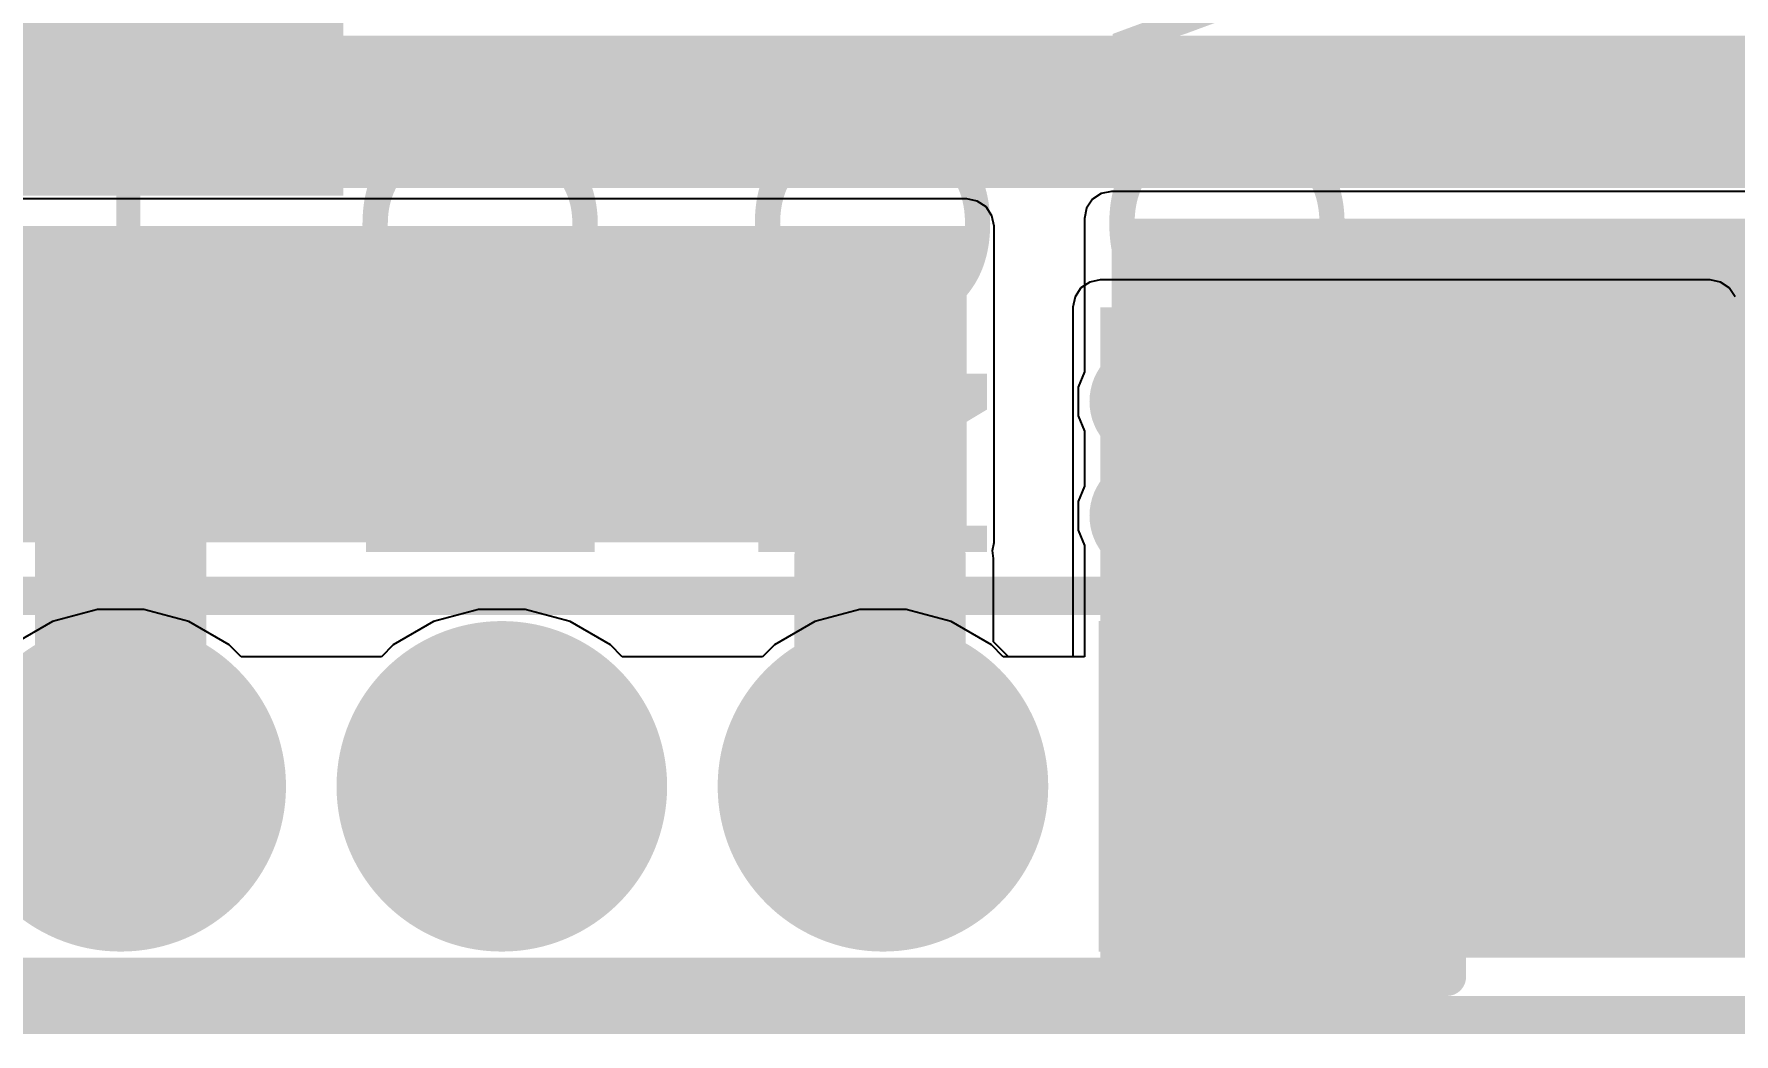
# Model space of a CAD drawing. Header units: millimetres. Extents: x -0.21 to 3.18, y -0.07 to 2.49.
# Drawn here: x 0.2562 to 0.7023, y -0.065 to 0.1974 of the extents above; entities that cross this region are included whole.
import ezdxf

# ---------------------------------------------------------------- set-up
doc = ezdxf.new("R2010")
doc.units = ezdxf.units.MM
doc.header["$MEASUREMENT"] = 0
for name, color, linetype in [('BottomLayer', 5, 'Continuous'), ('BottomSolder', 6, 'Continuous'), ('Mechanical2', 216, 'Continuous'), ('MultiLayer', 9, 'Continuous'), ('PadHoleLayer', 156, 'Continuous'), ('TopLayer', 1, 'Continuous'), ('TopOverlay', 2, 'Continuous'), ('TopSolder', 216, 'Continuous'), ('ViaHoleLayer', 16, 'Continuous')]:
    doc.layers.add(name, color=color, linetype=linetype)
doc.styles.add('Arial', font='', dxfattribs={"height": 0.2})
doc.styles.get('Arial').set_extended_font_data('Arial')

# ---------------------------------------------------------------- blocks, each defined once
blk = doc.blocks.new('5P_T_______H____P____74')
at = {"layer": 'BottomLayer'}
blk.add_hatch(color=5, dxfattribs=at).paths.add_polyline_path([(-0.23937, 0.03937), (-0.16063, 0.03937), (-0.16063, -0.03937), (-0.23937, -0.03937)])
h = blk.add_hatch(color=5, dxfattribs=at)
edge = h.paths.add_edge_path()
edge.add_arc((-0.1, 0), 0.03937, 0, 360)
h = blk.add_hatch(color=5, dxfattribs=at)
edge = h.paths.add_edge_path()
edge.add_arc((0, 0), 0.03937, 0, 360)
h = blk.add_hatch(color=5, dxfattribs=at)
edge = h.paths.add_edge_path()
edge.add_arc((0.1, 0), 0.03937, 0, 360)
at = {"layer": 'BottomSolder'}
blk.add_hatch(color=6, dxfattribs=at).paths.add_polyline_path([(-0.24337, 0.04337), (-0.15663, 0.04337), (-0.15663, -0.04337), (-0.24337, -0.04337)])
h = blk.add_hatch(color=6, dxfattribs=at)
edge = h.paths.add_edge_path()
edge.add_arc((-0.1, 0), 0.04337, 0, 360)
h = blk.add_hatch(color=6, dxfattribs=at)
edge = h.paths.add_edge_path()
edge.add_arc((0, 0), 0.04337, 0, 360)
h = blk.add_hatch(color=6, dxfattribs=at)
edge = h.paths.add_edge_path()
edge.add_arc((0.1, 0), 0.04337, 0, 360)
at = {"layer": 'MultiLayer'}
blk.add_hatch(color=9, dxfattribs=at).paths.add_polyline_path([(-0.23937, 0.03937), (-0.16063, 0.03937), (-0.16063, -0.03937), (-0.23937, -0.03937)])
h = blk.add_hatch(color=9, dxfattribs=at)
edge = h.paths.add_edge_path()
edge.add_arc((-0.1, 0), 0.03937, 0, 360)
h = blk.add_hatch(color=9, dxfattribs=at)
edge = h.paths.add_edge_path()
edge.add_arc((0, 0), 0.03937, 0, 360)
h = blk.add_hatch(color=9, dxfattribs=at)
edge = h.paths.add_edge_path()
edge.add_arc((0.1, 0), 0.03937, 0, 360)
at = {"layer": 'PadHoleLayer'}
h = blk.add_hatch(color=156, dxfattribs=at)
edge = h.paths.add_edge_path()
edge.add_arc((-0.2, 0), 0.01969, 0, 360)
h = blk.add_hatch(color=156, dxfattribs=at)
edge = h.paths.add_edge_path()
edge.add_arc((-0.1, 0), 0.01969, 0, 360)
h = blk.add_hatch(color=156, dxfattribs=at)
edge = h.paths.add_edge_path()
edge.add_arc((0, 0), 0.01969, 0, 360)
h = blk.add_hatch(color=156, dxfattribs=at)
edge = h.paths.add_edge_path()
edge.add_arc((0.1, 0), 0.01969, 0, 360)
at = {"layer": 'TopLayer'}
blk.add_hatch(color=1, dxfattribs=at).paths.add_polyline_path([(-0.23937, 0.03937), (-0.16063, 0.03937), (-0.16063, -0.03937), (-0.23937, -0.03937)])
h = blk.add_hatch(color=1, dxfattribs=at)
edge = h.paths.add_edge_path()
edge.add_arc((-0.1, 0), 0.03937, 0, 360)
h = blk.add_hatch(color=1, dxfattribs=at)
edge = h.paths.add_edge_path()
edge.add_arc((0, 0), 0.03937, 0, 360)
h = blk.add_hatch(color=1, dxfattribs=at)
edge = h.paths.add_edge_path()
edge.add_arc((0.1, 0), 0.03937, 0, 360)
at = {"layer": 'TopSolder'}
blk.add_hatch(color=216, dxfattribs=at).paths.add_polyline_path([(-0.24337, 0.04337), (-0.15663, 0.04337), (-0.15663, -0.04337), (-0.24337, -0.04337)])
h = blk.add_hatch(color=216, dxfattribs=at)
edge = h.paths.add_edge_path()
edge.add_arc((-0.1, 0), 0.04337, 0, 360)
h = blk.add_hatch(color=216, dxfattribs=at)
edge = h.paths.add_edge_path()
edge.add_arc((0, 0), 0.04337, 0, 360)
h = blk.add_hatch(color=216, dxfattribs=at)
edge = h.paths.add_edge_path()
edge.add_arc((0.1, 0), 0.04337, 0, 360)
at = {"layer": 'TopOverlay', "const_width": 0.01}
for points in [[(0.246, 0.05), (-0.248, 0.05)], [(-0.248, 0.05), (-0.248, -0.05)], [(0.246, -0.05), (-0.248, -0.05)]]:
    blk.add_lwpolyline(points, dxfattribs=at)
at = {"layer": 'TopOverlay', "const_width": 0.005}
for points in [[(-0.2505, 0.05, 1), (-0.2455, 0.05, 1)], [(-0.2505, 0.05, 1), (-0.2455, 0.05, 1)], [(-0.2505, -0.05, 1), (-0.2455, -0.05, 1)], [(-0.2505, -0.05, 1), (-0.2455, -0.05, 1)]]:
    blk.add_lwpolyline(points, format="xyb", close=True, dxfattribs=at)

msp = doc.modelspace()

# ---------------------------------------------------------------- hatches: boundary and pattern name
at = {"layer": 'BottomLayer'}
for points in [[(0.501, 0.147), (-0.043, 0.147), (-0.043, 0.064), (0.501, 0.064)], [(0.536, -0.045), (0.696, -0.045), (0.696, 0.12574), (0.536, 0.12574)]]:
    msp.add_hatch(color=5, dxfattribs=at).paths.add_polyline_path(points)
h = msp.add_hatch(color=5, dxfattribs=at)
edge = h.paths.add_edge_path()
edge.add_arc((0.549, 0.101), 0.01181, 0, 360)
h = msp.add_hatch(color=5, dxfattribs=at)
edge = h.paths.add_edge_path()
edge.add_arc((0.582, 0.101), 0.01181, 0, 360)
h = msp.add_hatch(color=5, dxfattribs=at)
edge = h.paths.add_edge_path()
edge.add_arc((0.615, 0.101), 0.01181, 0, 360)
h = msp.add_hatch(color=5, dxfattribs=at)
edge = h.paths.add_edge_path()
edge.add_arc((0.648, 0.101), 0.01181, 0, 360)
h = msp.add_hatch(color=5, dxfattribs=at)
edge = h.paths.add_edge_path()
edge.add_arc((0.681, 0.101), 0.01181, 0, 360)
h = msp.add_hatch(color=5, dxfattribs=at)
edge = h.paths.add_edge_path()
edge.add_arc((0.549, 0.071), 0.01181, 0, 360)
h = msp.add_hatch(color=5, dxfattribs=at)
edge = h.paths.add_edge_path()
edge.add_arc((0.582, 0.071), 0.01181, 0, 360)
h = msp.add_hatch(color=5, dxfattribs=at)
edge = h.paths.add_edge_path()
edge.add_arc((0.615, 0.071), 0.01181, 0, 360)
h = msp.add_hatch(color=5, dxfattribs=at)
edge = h.paths.add_edge_path()
edge.add_arc((0.648, 0.071), 0.01181, 0, 360)
h = msp.add_hatch(color=5, dxfattribs=at)
edge = h.paths.add_edge_path()
edge.add_arc((0.681, 0.071), 0.01181, 0, 360)
h = msp.add_hatch(color=5, dxfattribs=at)
edge = h.paths.add_edge_path()
edge.add_arc((0.65, 0.04), 0.01181, 0, 360)
h = msp.add_hatch(color=5, dxfattribs=at)
edge = h.paths.add_edge_path()
edge.add_arc((0.68, 0.04), 0.01181, 0, 360)
h = msp.add_hatch(color=5, dxfattribs=at)
edge = h.paths.add_edge_path()
edge.add_arc((0.65, 0.007), 0.01181, 0, 360)
h = msp.add_hatch(color=5, dxfattribs=at)
edge = h.paths.add_edge_path()
edge.add_arc((0.68, 0.007), 0.01181, 0, 360)
h = msp.add_hatch(color=5, dxfattribs=at)
edge = h.paths.add_edge_path()
edge.add_arc((0.65, -0.026), 0.01181, 0, 360)
h = msp.add_hatch(color=5, dxfattribs=at)
edge = h.paths.add_edge_path()
edge.add_arc((0.68, -0.026), 0.01181, 0, 360)
at = {"layer": 'BottomSolder'}
h = msp.add_hatch(color=6, dxfattribs=at)
edge = h.paths.add_edge_path()
edge.add_arc((0.549, 0.101), 0.01581, 0, 360)
h = msp.add_hatch(color=6, dxfattribs=at)
edge = h.paths.add_edge_path()
edge.add_arc((0.582, 0.101), 0.01581, 0, 360)
h = msp.add_hatch(color=6, dxfattribs=at)
edge = h.paths.add_edge_path()
edge.add_arc((0.615, 0.101), 0.01581, 0, 360)
h = msp.add_hatch(color=6, dxfattribs=at)
edge = h.paths.add_edge_path()
edge.add_arc((0.648, 0.101), 0.01581, 0, 360)
h = msp.add_hatch(color=6, dxfattribs=at)
edge = h.paths.add_edge_path()
edge.add_arc((0.681, 0.101), 0.01581, 0, 360)
h = msp.add_hatch(color=6, dxfattribs=at)
edge = h.paths.add_edge_path()
edge.add_arc((0.549, 0.071), 0.01581, 0, 360)
h = msp.add_hatch(color=6, dxfattribs=at)
edge = h.paths.add_edge_path()
edge.add_arc((0.582, 0.071), 0.01581, 0, 360)
h = msp.add_hatch(color=6, dxfattribs=at)
edge = h.paths.add_edge_path()
edge.add_arc((0.615, 0.071), 0.01581, 0, 360)
h = msp.add_hatch(color=6, dxfattribs=at)
edge = h.paths.add_edge_path()
edge.add_arc((0.648, 0.071), 0.01581, 0, 360)
h = msp.add_hatch(color=6, dxfattribs=at)
edge = h.paths.add_edge_path()
edge.add_arc((0.681, 0.071), 0.01581, 0, 360)
h = msp.add_hatch(color=6, dxfattribs=at)
edge = h.paths.add_edge_path()
edge.add_arc((0.65, 0.04), 0.01581, 0, 360)
h = msp.add_hatch(color=6, dxfattribs=at)
edge = h.paths.add_edge_path()
edge.add_arc((0.68, 0.04), 0.01581, 0, 360)
h = msp.add_hatch(color=6, dxfattribs=at)
edge = h.paths.add_edge_path()
edge.add_arc((0.65, 0.007), 0.01581, 0, 360)
h = msp.add_hatch(color=6, dxfattribs=at)
edge = h.paths.add_edge_path()
edge.add_arc((0.68, 0.007), 0.01581, 0, 360)
h = msp.add_hatch(color=6, dxfattribs=at)
edge = h.paths.add_edge_path()
edge.add_arc((0.65, -0.026), 0.01581, 0, 360)
h = msp.add_hatch(color=6, dxfattribs=at)
edge = h.paths.add_edge_path()
edge.add_arc((0.68, -0.026), 0.01581, 0, 360)
at = {"layer": 'TopLayer'}
for points in [[(0.186, 0.155), (0.315, 0.155), (0.315, 0.436), (0.186, 0.436)], [(0.33743, 0.254), (0.29743, 0.254), (0.29743, 0.155), (0.33743, 0.155)], [(0.539, -0.045), (0.881, -0.045), (0.881, 0.149), (0.539, 0.149)]]:
    msp.add_hatch(color=1, dxfattribs=at).paths.add_polyline_path(points)
h = msp.add_hatch(color=1, dxfattribs=at)
edge = h.paths.add_edge_path()
edge.add_arc((0.549, 0.101), 0.01181, 0, 360)
h = msp.add_hatch(color=1, dxfattribs=at)
edge = h.paths.add_edge_path()
edge.add_arc((0.582, 0.101), 0.01181, 0, 360)
h = msp.add_hatch(color=1, dxfattribs=at)
edge = h.paths.add_edge_path()
edge.add_arc((0.615, 0.101), 0.01181, 0, 360)
h = msp.add_hatch(color=1, dxfattribs=at)
edge = h.paths.add_edge_path()
edge.add_arc((0.648, 0.101), 0.01181, 0, 360)
h = msp.add_hatch(color=1, dxfattribs=at)
edge = h.paths.add_edge_path()
edge.add_arc((0.681, 0.101), 0.01181, 0, 360)
h = msp.add_hatch(color=1, dxfattribs=at)
edge = h.paths.add_edge_path()
edge.add_arc((0.549, 0.071), 0.01181, 0, 360)
h = msp.add_hatch(color=1, dxfattribs=at)
edge = h.paths.add_edge_path()
edge.add_arc((0.582, 0.071), 0.01181, 0, 360)
h = msp.add_hatch(color=1, dxfattribs=at)
edge = h.paths.add_edge_path()
edge.add_arc((0.615, 0.071), 0.01181, 0, 360)
h = msp.add_hatch(color=1, dxfattribs=at)
edge = h.paths.add_edge_path()
edge.add_arc((0.648, 0.071), 0.01181, 0, 360)
h = msp.add_hatch(color=1, dxfattribs=at)
edge = h.paths.add_edge_path()
edge.add_arc((0.681, 0.071), 0.01181, 0, 360)
h = msp.add_hatch(color=1, dxfattribs=at)
edge = h.paths.add_edge_path()
edge.add_arc((0.65, 0.04), 0.01181, 0, 360)
h = msp.add_hatch(color=1, dxfattribs=at)
edge = h.paths.add_edge_path()
edge.add_arc((0.68, 0.04), 0.01181, 0, 360)
h = msp.add_hatch(color=1, dxfattribs=at)
edge = h.paths.add_edge_path()
edge.add_arc((0.65, 0.007), 0.01181, 0, 360)
h = msp.add_hatch(color=1, dxfattribs=at)
edge = h.paths.add_edge_path()
edge.add_arc((0.68, 0.007), 0.01181, 0, 360)
h = msp.add_hatch(color=1, dxfattribs=at)
edge = h.paths.add_edge_path()
edge.add_arc((0.65, -0.026), 0.01181, 0, 360)
h = msp.add_hatch(color=1, dxfattribs=at)
edge = h.paths.add_edge_path()
edge.add_arc((0.68, -0.026), 0.01181, 0, 360)
at = {"layer": 'TopSolder'}
h = msp.add_hatch(color=216, dxfattribs=at)
edge = h.paths.add_edge_path()
edge.add_arc((0.549, 0.101), 0.01581, 0, 360)
h = msp.add_hatch(color=216, dxfattribs=at)
edge = h.paths.add_edge_path()
edge.add_arc((0.582, 0.101), 0.01581, 0, 360)
h = msp.add_hatch(color=216, dxfattribs=at)
edge = h.paths.add_edge_path()
edge.add_arc((0.615, 0.101), 0.01581, 0, 360)
h = msp.add_hatch(color=216, dxfattribs=at)
edge = h.paths.add_edge_path()
edge.add_arc((0.648, 0.101), 0.01581, 0, 360)
h = msp.add_hatch(color=216, dxfattribs=at)
edge = h.paths.add_edge_path()
edge.add_arc((0.681, 0.101), 0.01581, 0, 360)
h = msp.add_hatch(color=216, dxfattribs=at)
edge = h.paths.add_edge_path()
edge.add_arc((0.549, 0.071), 0.01581, 0, 360)
h = msp.add_hatch(color=216, dxfattribs=at)
edge = h.paths.add_edge_path()
edge.add_arc((0.582, 0.071), 0.01581, 0, 360)
h = msp.add_hatch(color=216, dxfattribs=at)
edge = h.paths.add_edge_path()
edge.add_arc((0.615, 0.071), 0.01581, 0, 360)
h = msp.add_hatch(color=216, dxfattribs=at)
edge = h.paths.add_edge_path()
edge.add_arc((0.648, 0.071), 0.01581, 0, 360)
h = msp.add_hatch(color=216, dxfattribs=at)
edge = h.paths.add_edge_path()
edge.add_arc((0.681, 0.071), 0.01581, 0, 360)
h = msp.add_hatch(color=216, dxfattribs=at)
edge = h.paths.add_edge_path()
edge.add_arc((0.65, 0.04), 0.01581, 0, 360)
h = msp.add_hatch(color=216, dxfattribs=at)
edge = h.paths.add_edge_path()
edge.add_arc((0.68, 0.04), 0.01581, 0, 360)
h = msp.add_hatch(color=216, dxfattribs=at)
edge = h.paths.add_edge_path()
edge.add_arc((0.65, 0.007), 0.01581, 0, 360)
h = msp.add_hatch(color=216, dxfattribs=at)
edge = h.paths.add_edge_path()
edge.add_arc((0.68, 0.007), 0.01581, 0, 360)
h = msp.add_hatch(color=216, dxfattribs=at)
edge = h.paths.add_edge_path()
edge.add_arc((0.65, -0.026), 0.01581, 0, 360)
h = msp.add_hatch(color=216, dxfattribs=at)
edge = h.paths.add_edge_path()
edge.add_arc((0.68, -0.026), 0.01581, 0, 360)
at = {"layer": 'ViaHoleLayer'}
h = msp.add_hatch(color=16, dxfattribs=at)
edge = h.paths.add_edge_path()
edge.add_arc((0.549, 0.101), 0.00591, 0, 360)
h = msp.add_hatch(color=16, dxfattribs=at)
edge = h.paths.add_edge_path()
edge.add_arc((0.582, 0.101), 0.00591, 0, 360)
h = msp.add_hatch(color=16, dxfattribs=at)
edge = h.paths.add_edge_path()
edge.add_arc((0.615, 0.101), 0.00591, 0, 360)
h = msp.add_hatch(color=16, dxfattribs=at)
edge = h.paths.add_edge_path()
edge.add_arc((0.648, 0.101), 0.00591, 0, 360)
h = msp.add_hatch(color=16, dxfattribs=at)
edge = h.paths.add_edge_path()
edge.add_arc((0.681, 0.101), 0.00591, 0, 360)
h = msp.add_hatch(color=16, dxfattribs=at)
edge = h.paths.add_edge_path()
edge.add_arc((0.549, 0.071), 0.00591, 0, 360)
h = msp.add_hatch(color=16, dxfattribs=at)
edge = h.paths.add_edge_path()
edge.add_arc((0.582, 0.071), 0.00591, 0, 360)
h = msp.add_hatch(color=16, dxfattribs=at)
edge = h.paths.add_edge_path()
edge.add_arc((0.615, 0.071), 0.00591, 0, 360)
h = msp.add_hatch(color=16, dxfattribs=at)
edge = h.paths.add_edge_path()
edge.add_arc((0.648, 0.071), 0.00591, 0, 360)
h = msp.add_hatch(color=16, dxfattribs=at)
edge = h.paths.add_edge_path()
edge.add_arc((0.681, 0.071), 0.00591, 0, 360)
h = msp.add_hatch(color=16, dxfattribs=at)
edge = h.paths.add_edge_path()
edge.add_arc((0.65, 0.04), 0.00591, 0, 360)
h = msp.add_hatch(color=16, dxfattribs=at)
edge = h.paths.add_edge_path()
edge.add_arc((0.68, 0.04), 0.00591, 0, 360)
h = msp.add_hatch(color=16, dxfattribs=at)
edge = h.paths.add_edge_path()
edge.add_arc((0.65, 0.007), 0.00591, 0, 360)
h = msp.add_hatch(color=16, dxfattribs=at)
edge = h.paths.add_edge_path()
edge.add_arc((0.68, 0.007), 0.00591, 0, 360)
h = msp.add_hatch(color=16, dxfattribs=at)
edge = h.paths.add_edge_path()
edge.add_arc((0.65, -0.026), 0.00591, 0, 360)
h = msp.add_hatch(color=16, dxfattribs=at)
edge = h.paths.add_edge_path()
edge.add_arc((0.68, -0.026), 0.00591, 0, 360)

# ---------------------------------------------------------------- linework, layer by layer
at = {"layer": 'BottomLayer'}
for p, q in [((0.501, 0.15414), (0.041, 0.15414)), ((0.50373, 0.15359), (0.501, 0.15414)), ((0.50605, 0.15205), (0.50373, 0.15359)), ((0.50759, 0.14973), (0.50605, 0.15205)), ((0.50814, 0.147), (0.50759, 0.14973)), ((0.50814, 0.064), (0.50814, 0.147)), ((0.53095, 0.13079), (0.52941, 0.12847)), ((0.53327, 0.13234), (0.53095, 0.13079)), ((0.536, 0.13288), (0.53327, 0.13234)), ((0.696, 0.13288), (0.536, 0.13288)), ((0.69873, 0.13234), (0.696, 0.13288)), ((0.70105, 0.13079), (0.69873, 0.13234)), ((0.70259, 0.12847), (0.70105, 0.13079)), ((0.52941, 0.12847), (0.52886, 0.12574)), ((0.52886, 0.12574), (0.52886, 0.034)), ((0.50771, 0.06187), (0.50814, 0.064)), ((0.50799, 0.05977), (0.50771, 0.06187)), ((0.50799, 0.03793), (0.50799, 0.05977)), ((0.51192, 0.034), (0.50799, 0.03793)), ((0.52886, 0.034), (0.51192, 0.034))]:
    msp.add_line(p, q, dxfattribs=at)
for points, const_width in [([(0.279, 0.085), (0.294, 0.1)], 0.04), ([(0.279, 0.1), (0.294, 0.1)], 0.04), ([(0.294, 0.1), (0.438, 0.1)], 0.04), ([(0.279, 0), (0.279, 0.085)], 0.045), ([(0.47823, 0.00077), (0.47823, 0.05977)], 0.045), ([(0.47823, 0.00077), (0.479, 0)], 0.04)]:
    msp.add_lwpolyline(points, dxfattribs=dict(at, const_width=const_width))
for points, const_width in [([(0.269, 0.1, 1), (0.289, 0.1, 1)], 0.02), ([(0.284, 0.1, 1), (0.304, 0.1, 1)], 0.02), ([(0.284, 0.1, 1), (0.304, 0.1, 1)], 0.02), ([(0.284, 0.1, 1), (0.304, 0.1, 1)], 0.02), ([(0.428, 0.1, 1), (0.448, 0.1, 1)], 0.02), ([(0.26775, 0.085, 1), (0.29025, 0.085, 1)], 0.0225), ([(0.269, 0.085, 1), (0.289, 0.085, 1)], 0.02), ([(0.46698, 0.05977, 1), (0.48948, 0.05977, 1)], 0.0225), ([(0.26775, 0, 1), (0.29025, 0, 1)], 0.0225), ([(0.46698, 0.00077, 1), (0.48948, 0.00077, 1)], 0.0225), ([(0.46823, 0.00077, 1), (0.48823, 0.00077, 1)], 0.02), ([(0.469, 0, 1), (0.489, 0, 1)], 0.02)]:
    msp.add_lwpolyline(points, format="xyb", close=True, dxfattribs=dict(at, const_width=const_width))
at = {"layer": 'Mechanical2', "const_width": 0.01}
msp.add_lwpolyline([(-0.059, -0.06), (3.09061, -0.06)], dxfattribs=at)
at = {"layer": 'TopLayer'}
for p, q in [((0.539, 0.15614), (0.53627, 0.15559)), ((0.82886, 0.15614), (0.539, 0.15614)), ((0.53241, 0.15173), (0.53186, 0.149)), ((0.53395, 0.15405), (0.53241, 0.15173)), ((0.53627, 0.15559), (0.53395, 0.15405)), ((0.53186, 0.149), (0.53186, 0.10878)), ((0.53186, 0.10878), (0.53019, 0.10474)), ((0.53019, 0.10474), (0.53019, 0.09726)), ((0.53019, 0.09726), (0.53186, 0.09322)), ((0.53186, 0.09322), (0.53186, 0.07878)), ((0.53186, 0.07878), (0.53019, 0.07474)), ((0.53019, 0.07474), (0.53019, 0.06726)), ((0.53019, 0.06726), (0.53186, 0.06322)), ((0.53186, 0.06322), (0.53186, 0.034)), ((0.2729, 0.04637), (0.2611, 0.04321)), ((0.2851, 0.04637), (0.2729, 0.04637)), ((0.2969, 0.04321), (0.2851, 0.04637)), ((0.3729, 0.04637), (0.3611, 0.04321)), ((0.3851, 0.04637), (0.3729, 0.04637)), ((0.3969, 0.04321), (0.3851, 0.04637)), ((0.4729, 0.04637), (0.4611, 0.04321)), ((0.4851, 0.04637), (0.4729, 0.04637)), ((0.4969, 0.04321), (0.4851, 0.04637)), ((0.2611, 0.04321), (0.25053, 0.03711)), ((0.30747, 0.03711), (0.2969, 0.04321)), ((0.3611, 0.04321), (0.35053, 0.03711)), ((0.40747, 0.03711), (0.3969, 0.04321)), ((0.4611, 0.04321), (0.45053, 0.03711)), ((0.50747, 0.03711), (0.4969, 0.04321)), ((0.31058, 0.034), (0.30747, 0.03711)), ((0.35053, 0.03711), (0.34742, 0.034)), ((0.41058, 0.034), (0.40747, 0.03711)), ((0.45053, 0.03711), (0.44742, 0.034)), ((0.51058, 0.034), (0.50747, 0.03711)), ((0.34742, 0.034), (0.31058, 0.034)), ((0.44742, 0.034), (0.41058, 0.034)), ((0.53186, 0.034), (0.51058, 0.034))]:
    msp.add_line(p, q, dxfattribs=at)
at = {"layer": 'TopLayer', "const_width": 0.04}
msp.add_lwpolyline([(0.195, 0.177), (0.721, 0.177)], dxfattribs=at)
at = {"layer": 'TopLayer', "const_width": 0.02}
msp.add_lwpolyline([(0.711, 0.177, 1), (0.731, 0.177, 1)], format="xyb", close=True, dxfattribs=at)

# ---------------------------------------------------------------- block references
at = {"rotation": 180}
msp.add_blockref('5P_T_______H____P____74', (0.379, 0), dxfattribs=at)

# ---------------------------------------------------------------- texts
at = {"layer": 'TopOverlay', "style": 'Arial'}
for s, rotation, p in [('COM', 90, (0.59928, 0.05459)), ('+', 270, (0.252, 0.18341)), ('NO', 90, (0.50628, 0.05459)), ('NC', 90, (0.40333, 0.05459))]:
    msp.add_text(s, height=0.06, rotation=rotation, dxfattribs=at).set_placement(p)

doc.saveas('drawing.dxf')
